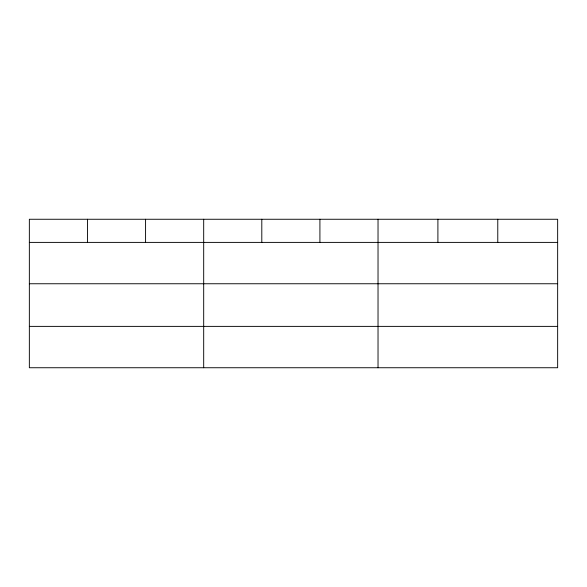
<?xml version="1.0" encoding="UTF-8"?>
<svg xmlns="http://www.w3.org/2000/svg" width="587" height="587" viewBox="0 0 587 587"><rect width="100%" height="100%" fill="white"/><g stroke="black" fill="none" stroke-linecap="round" stroke-linejoin="round"><path stroke-width="0.88" d="M557.65 283.756L557.65 219.259L29.35 219.259L29.35 367.741L557.65 367.741L557.65 283.756L29.35 283.756M29.35 242.394L557.65 242.394M29.35 326.379L557.65 326.379M497.776 219.259L497.776 242.394M437.902 219.259L437.902 242.394M378.028 219.259L378.028 367.741M319.915 219.259L319.915 242.394M261.802 219.259L261.802 242.394M203.689 219.259L203.689 367.741M145.576 219.259L145.576 242.394M87.463 219.259L87.463 242.394"/></g></svg>
